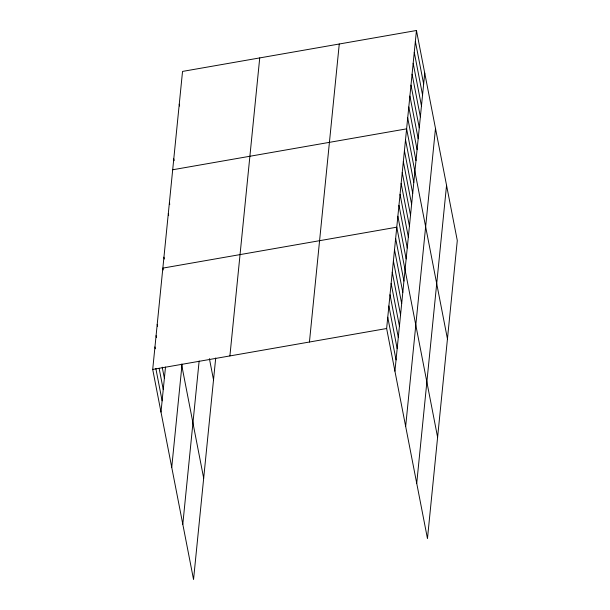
<?xml version="1.0" encoding="UTF-8"?>
<svg xmlns="http://www.w3.org/2000/svg" width="610" height="610" viewBox="0 0 610 610"><rect width="100%" height="100%" fill="white"/><g stroke="black" fill="none" stroke-linecap="round" stroke-linejoin="round"><path stroke-width="0.91" d="M215.711 357.978L193.545 579.5L152.706 369.431L182.535 71.416L416.455 30.5L457.294 240.569L427.465 538.584L386.633 328.515L416.455 30.5M160.994 412.07L165.501 367.037M171.738 467.321L182.062 364.17M182.802 524.249L199.142 360.998M229.901 355.927L259.73 57.912M309.438 342.019L339.267 44.004M394.922 371.147L424.743 73.131M405.658 426.405L435.487 128.39M416.721 483.333L446.55 185.318M172.691 169.763L406.618 128.847L447.45 338.916M152.706 369.431L386.633 328.515M415.364 41.427L423.653 84.066M414.274 52.353L422.555 94.992M413.176 63.28L421.464 105.919M412.086 74.206L420.374 116.846M410.987 85.133L419.276 127.772M409.897 96.06L418.185 138.699M408.799 106.994L417.087 149.625M407.709 117.921L415.997 160.552M405.52 139.774L413.809 182.405M404.43 150.7L412.718 193.332M403.332 161.627L411.62 204.258M402.242 172.554L410.53 215.193M401.144 183.48L409.432 226.119M400.053 194.407L408.342 237.046M398.963 205.334L407.251 247.973M397.865 216.26L406.153 258.899M437.606 437.256L396.774 227.187L162.847 268.11L163.213 269.963M395.646 238.449L403.934 281.08M394.517 249.703L402.806 292.342M393.389 260.966L401.677 303.597M392.268 272.22L400.557 314.859M391.14 283.482L399.428 326.114M390.011 294.744L398.299 337.376M388.883 305.999L397.171 348.63M387.762 317.261L396.042 359.892M179.256 104.196L179.614 106.049M173.789 158.836L174.147 160.689M209.405 358.649L213.523 379.832M169.412 202.543L169.771 204.396M168.314 213.469L168.68 215.322M163.945 257.176L164.303 259.036M181.521 364.155L203.679 478.171M157.212 324.398L157.578 326.251M156.091 335.66L156.45 337.513M162.214 367.167L164.38 378.291M154.963 346.915L155.321 348.767M159.103 368.234L163.251 389.554M155.817 368.371L162.123 400.808"/></g></svg>
